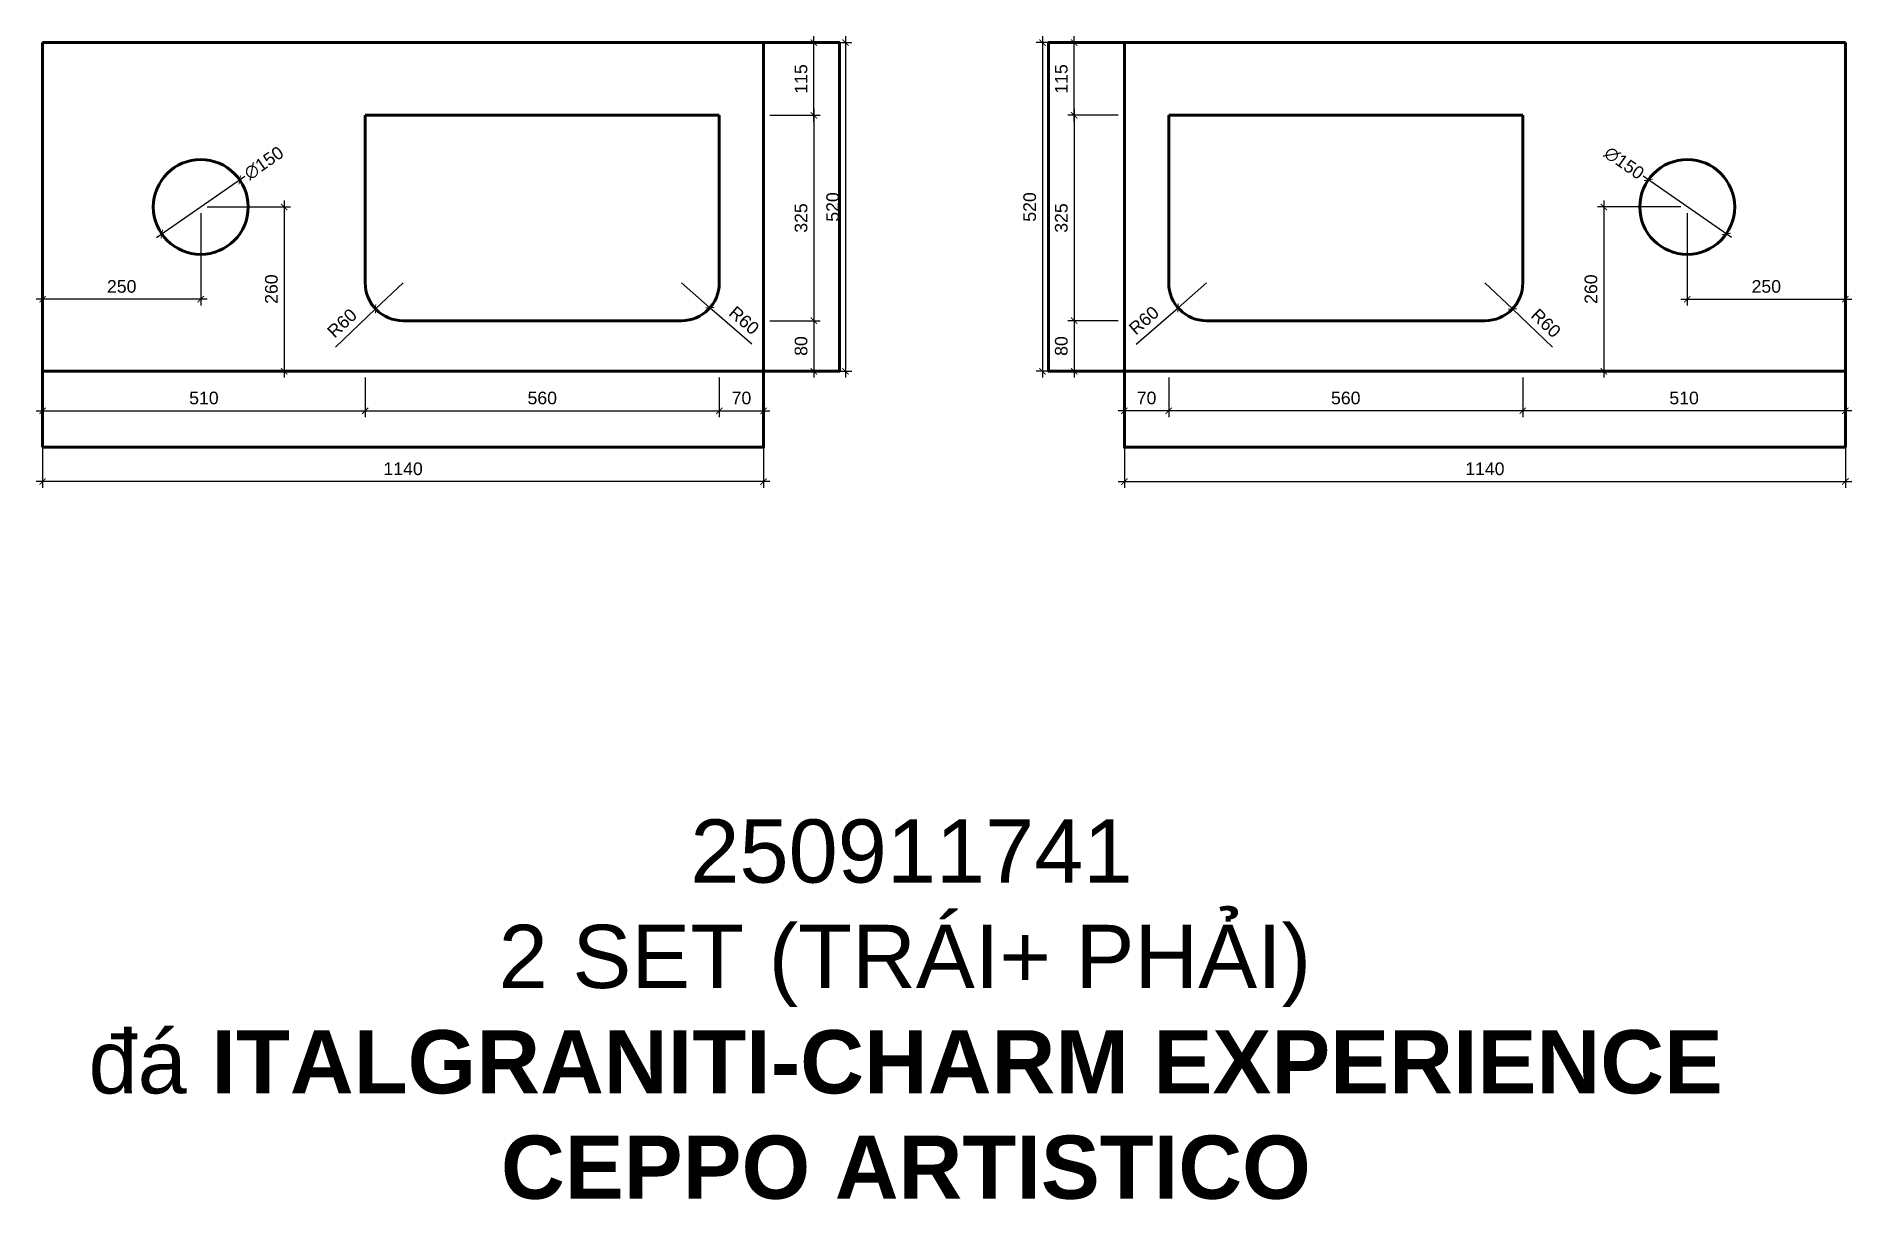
# Model space of a CAD drawing. Header units: millimetres. Extents: x 1256 to 4127, y 724 to 2564.
import ezdxf

# ---------------------------------------------------------------- set-up
doc = ezdxf.new("R2010")
doc.units = ezdxf.units.MM
doc.layers.get('DEFPOINTS').update_dxf_attribs({"color": 250})
doc.layers.add('AA Dim', color=7, linetype='Continuous', lineweight=9)
doc.layers.add('AA LINE', color=3, linetype='Continuous', lineweight=50)
doc.styles.add('Arial', font='arial.ttf')
doc.styles.get("Standard").update_dxf_attribs({"font": 'arial.ttf'})
doc.dimstyles.new('1.10AA', dxfattribs={"dimscale": 10, "dimtxt": 2, "dimasz": 1, "dimexe": 1, "dimexo": 1, "dimgap": 1, "dimtad": 1, "dimdec": 0, "dimtxsty": 'Arial', "dimblk": 'ARCHTICK', "dimcen": 1.5, "dimdle": 1, "dimclrd": 256, "dimclre": 256, "dimclrt": 7, "dimadec": 0, "dimazin": 0, "dimtfac": 1, "dimtdec": 0, "dimtix": 1, "dimtmove": 2, "dimatfit": 3, "dimldrblk": 'DOT', "dimfxl": 1, "dimarcsym": 0})

# ---------------------------------------------------------------- blocks, each defined once
blk = doc.blocks.new('_ArchTick')
at = {"color": 0, "linetype": 'ByBlock', "lineweight": 0, "const_width": 0.15}
blk.add_lwpolyline([(-0.5, -0.5), (0.5, 0.5)], dxfattribs=at)
blk = doc.blocks.new('*D30')
at = {"layer": 'AA Dim', "lineweight": -2}
for p, q in [((2485.8, 2429.4), (2485.8, 2564.4)), ((2416.3, 2554.4), (2495.8, 2554.4)), ((2416.3, 2439.4), (2495.8, 2439.4))]:
    blk.add_line(p, q, dxfattribs=at)
at = {"layer": 'DEFPOINTS', "color": 0}
for p in [(2406.3, 2554.4), (2485.8, 2554.4), (2406.3, 2439.4)]:
    blk.add_point(p, dxfattribs=at)
at = {"layer": 'AA Dim', "lineweight": -2, "xscale": 10, "yscale": 10, "zscale": 10}
for p, rotation in [((2485.8, 2554.4), 90), ((2485.8, 2439.4), 270)]:
    blk.add_blockref('_ArchTick', p, dxfattribs=dict(at, rotation=rotation))
at = {"layer": 'AA Dim', "color": 7, "insert": (2465.6, 2496.9), "char_height": 20, "attachment_point": 5, "rotation": 90, "style": 'Arial'}
blk.add_mtext('115', dxfattribs=at)
blk = doc.blocks.new('_Dot')
at = {"color": 0, "linetype": 'ByBlock', "lineweight": -2}
blk.add_line((-0.5, 0), (-1, 0), dxfattribs=at)
at = {"color": 0, "linetype": 'ByBlock', "const_width": 0.5}
blk.add_lwpolyline([(-0.25, 0, 1), (0.25, 0, 1)], format="xyb", close=True, dxfattribs=at)
blk = doc.blocks.new('*D31')
at = {"layer": 'AA Dim', "lineweight": -2}
for p, q in [((2485.8, 2449.4), (2485.8, 2104.4)), ((2416.3, 2439.4), (2495.8, 2439.4)), ((2416.3, 2114.4), (2495.8, 2114.4))]:
    blk.add_line(p, q, dxfattribs=at)
at = {"layer": 'DEFPOINTS', "color": 0}
for p in [(2406.3, 2439.4), (2406.3, 2114.4), (2485.8, 2114.4)]:
    blk.add_point(p, dxfattribs=at)
at = {"layer": 'AA Dim', "lineweight": -2, "xscale": 10, "yscale": 10, "zscale": 10}
for p, rotation in [((2485.8, 2439.4), 90), ((2485.8, 2114.4), 270)]:
    blk.add_blockref('_ArchTick', p, dxfattribs=dict(at, rotation=rotation))
at = {"layer": 'AA Dim', "color": 7, "insert": (2465.6, 2276.9), "char_height": 20, "attachment_point": 5, "rotation": 90, "style": 'Arial'}
blk.add_mtext('325', dxfattribs=at)
blk = doc.blocks.new('*D40')
at = {"layer": 'AA Dim', "lineweight": -2}
for p, q in [((2485.8, 2124.4), (2485.8, 2024.4)), ((2416.3, 2114.4), (2495.8, 2114.4)), ((2416.3, 2034.4), (2495.8, 2034.4))]:
    blk.add_line(p, q, dxfattribs=at)
at = {"layer": 'DEFPOINTS', "color": 0}
for p in [(2406.3, 2114.4), (2406.3, 2034.4), (2485.8, 2034.4)]:
    blk.add_point(p, dxfattribs=at)
at = {"layer": 'AA Dim', "lineweight": -2, "xscale": 10, "yscale": 10, "zscale": 10}
for p, rotation in [((2485.8, 2114.4), 90), ((2485.8, 2034.4), 270)]:
    blk.add_blockref('_ArchTick', p, dxfattribs=dict(at, rotation=rotation))
at = {"layer": 'AA Dim', "color": 7, "insert": (2465.6, 2074.4), "char_height": 20, "attachment_point": 5, "rotation": 90, "style": 'Arial'}
blk.add_mtext('80', dxfattribs=at)
blk = doc.blocks.new('*D32')
at = {"layer": 'AA Dim', "lineweight": -2}
for p in [(2276.3, 2174.4), (2387.7, 2077.4)]:
    blk.add_line(p, (2321.5, 2135), dxfattribs=at)
at = {"layer": 'DEFPOINTS', "color": 0}
for p in [(2276.3, 2174.4), (2321.5, 2135)]:
    blk.add_point(p, dxfattribs=at)
at = {"layer": 'AA Dim', "lineweight": -2, "xscale": 10, "yscale": 10, "zscale": 10, "rotation": 138.9451862290061}
blk.add_blockref('_ArchTick', (2321.5, 2135), dxfattribs=at)
at = {"layer": 'AA Dim', "color": 7, "insert": (2375.4, 2114.9), "char_height": 20, "attachment_point": 5, "rotation": 318.9452, "style": 'Arial'}
blk.add_mtext('R60', dxfattribs=at)
blk = doc.blocks.new('*D33')
at = {"layer": 'AA Dim', "lineweight": -2}
for p in [(1836.3, 2174.4), (1729.2, 2072.7)]:
    blk.add_line(p, (1792.8, 2133.1), dxfattribs=at)
at = {"layer": 'DEFPOINTS', "color": 0}
for p in [(1836.3, 2174.4), (1792.8, 2133.1)]:
    blk.add_point(p, dxfattribs=at)
at = {"layer": 'AA Dim', "lineweight": -2, "xscale": 10, "yscale": 10, "zscale": 10, "rotation": 43.53119928558552}
blk.add_blockref('_ArchTick', (1792.8, 2133.1), dxfattribs=at)
at = {"layer": 'AA Dim', "color": 7, "insert": (1739.8, 2110.6), "char_height": 20, "attachment_point": 5, "rotation": 43.5312, "style": 'Arial'}
blk.add_mtext('R60', dxfattribs=at)
blk = doc.blocks.new('*D41')
at = {"layer": 'AA Dim', "lineweight": -2}
for p, q in [((1266.3, 2024.4), (1266.3, 1961.9)), ((1776.3, 2024.4), (1776.3, 1961.9)), ((1256.3, 1971.9), (1786.3, 1971.9))]:
    blk.add_line(p, q, dxfattribs=at)
at = {"layer": 'DEFPOINTS', "color": 0}
for p in [(1266.3, 2034.4), (1776.3, 2034.4), (1776.3, 1971.9)]:
    blk.add_point(p, dxfattribs=at)
at = {"layer": 'AA Dim', "lineweight": -2, "xscale": 10, "yscale": 10, "zscale": 10, "rotation": 180}
blk.add_blockref('_ArchTick', (1266.3, 1971.9), dxfattribs=at)
at = {"layer": 'AA Dim', "lineweight": -2, "xscale": 10, "yscale": 10, "zscale": 10}
blk.add_blockref('_ArchTick', (1776.3, 1971.9), dxfattribs=at)
at = {"layer": 'AA Dim', "color": 7, "insert": (1521.3, 1992.1), "char_height": 20, "attachment_point": 5, "style": 'Arial'}
blk.add_mtext('510', dxfattribs=at)
blk = doc.blocks.new('*D42')
at = {"layer": 'AA Dim', "lineweight": -2}
for p, q in [((1776.3, 2024.4), (1776.3, 1961.9)), ((2336.3, 2024.4), (2336.3, 1961.9)), ((1766.3, 1971.9), (2346.3, 1971.9))]:
    blk.add_line(p, q, dxfattribs=at)
at = {"layer": 'DEFPOINTS', "color": 0}
for p in [(1776.3, 2034.4), (2336.3, 2034.4), (2336.3, 1971.9)]:
    blk.add_point(p, dxfattribs=at)
at = {"layer": 'AA Dim', "lineweight": -2, "xscale": 10, "yscale": 10, "zscale": 10, "rotation": 180}
blk.add_blockref('_ArchTick', (1776.3, 1971.9), dxfattribs=at)
at = {"layer": 'AA Dim', "lineweight": -2, "xscale": 10, "yscale": 10, "zscale": 10}
blk.add_blockref('_ArchTick', (2336.3, 1971.9), dxfattribs=at)
at = {"layer": 'AA Dim', "color": 7, "insert": (2056.3, 1992.1), "char_height": 20, "attachment_point": 5, "style": 'Arial'}
blk.add_mtext('560', dxfattribs=at)
blk = doc.blocks.new('*D43')
at = {"layer": 'AA Dim', "lineweight": -2}
for p, q in [((2336.3, 2024.4), (2336.3, 1961.9)), ((2406.3, 2024.4), (2406.3, 1961.9)), ((2326.3, 1971.9), (2416.3, 1971.9))]:
    blk.add_line(p, q, dxfattribs=at)
at = {"layer": 'DEFPOINTS', "color": 0}
for p in [(2336.3, 2034.4), (2406.3, 2034.4), (2406.3, 1971.9)]:
    blk.add_point(p, dxfattribs=at)
at = {"layer": 'AA Dim', "lineweight": -2, "xscale": 10, "yscale": 10, "zscale": 10, "rotation": 180}
blk.add_blockref('_ArchTick', (2336.3, 1971.9), dxfattribs=at)
at = {"layer": 'AA Dim', "lineweight": -2, "xscale": 10, "yscale": 10, "zscale": 10}
blk.add_blockref('_ArchTick', (2406.3, 1971.9), dxfattribs=at)
at = {"layer": 'AA Dim', "color": 7, "insert": (2371.3, 1992.1), "char_height": 20, "attachment_point": 5, "style": 'Arial'}
blk.add_mtext('70', dxfattribs=at)
blk = doc.blocks.new('*D44')
at = {"layer": 'AA Dim', "lineweight": -2}
for p, q in [((1266.3, 2024.4), (1266.3, 1849.9)), ((2406.3, 2024.4), (2406.3, 1849.9)), ((2416.3, 1859.9), (1256.3, 1859.9))]:
    blk.add_line(p, q, dxfattribs=at)
at = {"layer": 'DEFPOINTS', "color": 0}
for p in [(1266.3, 2034.4), (2406.3, 2034.4), (1266.3, 1859.9)]:
    blk.add_point(p, dxfattribs=at)
at = {"layer": 'AA Dim', "lineweight": -2, "xscale": 10, "yscale": 10, "zscale": 10, "rotation": 180}
blk.add_blockref('_ArchTick', (1266.3, 1859.9), dxfattribs=at)
at = {"layer": 'AA Dim', "lineweight": -2, "xscale": 10, "yscale": 10, "zscale": 10}
blk.add_blockref('_ArchTick', (2406.3, 1859.9), dxfattribs=at)
at = {"layer": 'AA Dim', "color": 7, "insert": (1836.3, 1880.1), "char_height": 20, "attachment_point": 5, "style": 'Arial'}
blk.add_mtext('1140', dxfattribs=at)
blk = doc.blocks.new('*D34')
at = {"layer": 'AA Dim', "lineweight": -2}
for p, q in [((2535.8, 2564.4), (2535.8, 2024.4)), ((2416.3, 2554.4), (2545.8, 2554.4)), ((2416.3, 2034.4), (2545.8, 2034.4))]:
    blk.add_line(p, q, dxfattribs=at)
at = {"layer": 'DEFPOINTS', "color": 0}
for p in [(2406.3, 2554.4), (2406.3, 2034.4), (2535.8, 2034.4)]:
    blk.add_point(p, dxfattribs=at)
at = {"layer": 'AA Dim', "lineweight": -2, "xscale": 10, "yscale": 10, "zscale": 10}
for p, rotation in [((2535.8, 2554.4), 90), ((2535.8, 2034.4), 270)]:
    blk.add_blockref('_ArchTick', p, dxfattribs=dict(at, rotation=rotation))
at = {"layer": 'AA Dim', "color": 7, "insert": (2515.6, 2294.4), "char_height": 20, "attachment_point": 5, "rotation": 90, "style": 'Arial'}
blk.add_mtext('520', dxfattribs=at)
blk = doc.blocks.new('*D45')
at = {"layer": 'AA Dim', "lineweight": -2}
blk.add_line((1446.5, 2245.9), (1586.1, 2342.9), dxfattribs=at)
at = {"layer": 'DEFPOINTS', "color": 0}
for p in [(1577.9, 2337.2), (1454.7, 2251.6)]:
    blk.add_point(p, dxfattribs=at)
at = {"layer": 'AA Dim', "lineweight": -2, "xscale": 10, "yscale": 10, "zscale": 10}
for p, rotation in [((1577.9, 2337.2), 34.79602627828163), ((1454.7, 2251.6), 214.7960262782816)]:
    blk.add_blockref('_ArchTick', p, dxfattribs=dict(at, rotation=rotation))
at = {"layer": 'AA Dim', "color": 7, "insert": (1616.2, 2363.8), "char_height": 20, "attachment_point": 5, "rotation": 34.796, "style": 'Arial'}
blk.add_mtext('∅150', dxfattribs=at)
blk = doc.blocks.new('*D46')
at = {"layer": 'AA Dim', "lineweight": -2}
for p, q in [((1648.3, 2304.4), (1648.3, 2024.4)), ((1526.3, 2294.4), (1658.3, 2294.4)), ((1526.3, 2034.4), (1658.3, 2034.4))]:
    blk.add_line(p, q, dxfattribs=at)
at = {"layer": 'DEFPOINTS', "color": 0}
for p in [(1516.3, 2294.4), (1516.3, 2034.4), (1648.3, 2034.4)]:
    blk.add_point(p, dxfattribs=at)
at = {"layer": 'AA Dim', "lineweight": -2, "xscale": 10, "yscale": 10, "zscale": 10}
for p, rotation in [((1648.3, 2294.4), 90), ((1648.3, 2034.4), 270)]:
    blk.add_blockref('_ArchTick', p, dxfattribs=dict(at, rotation=rotation))
at = {"layer": 'AA Dim', "color": 7, "insert": (1628.1, 2164.4), "char_height": 20, "attachment_point": 5, "rotation": 90, "style": 'Arial'}
blk.add_mtext('260', dxfattribs=at)
blk = doc.blocks.new('*D47')
at = {"layer": 'AA Dim', "lineweight": -2}
for p, q in [((1266.3, 2284.4), (1266.3, 2138.4)), ((1516.3, 2284.4), (1516.3, 2138.4)), ((1526.3, 2148.4), (1256.3, 2148.4))]:
    blk.add_line(p, q, dxfattribs=at)
at = {"layer": 'DEFPOINTS', "color": 0}
for p in [(1266.3, 2294.4), (1516.3, 2294.4), (1266.3, 2148.4)]:
    blk.add_point(p, dxfattribs=at)
at = {"layer": 'AA Dim', "lineweight": -2, "xscale": 10, "yscale": 10, "zscale": 10, "rotation": 180}
blk.add_blockref('_ArchTick', (1266.3, 2148.4), dxfattribs=at)
at = {"layer": 'AA Dim', "lineweight": -2, "xscale": 10, "yscale": 10, "zscale": 10}
blk.add_blockref('_ArchTick', (1516.3, 2148.4), dxfattribs=at)
at = {"layer": 'AA Dim', "color": 7, "insert": (1391.3, 2168.6), "char_height": 20, "attachment_point": 5, "style": 'Arial'}
blk.add_mtext('250', dxfattribs=at)
blk = doc.blocks.new('*D35')
at = {"layer": 'AA Dim', "lineweight": -2}
for p, q in [((2897.3, 2429.4), (2897.3, 2564.4)), ((2966.8, 2554.4), (2887.3, 2554.4)), ((2966.8, 2439.4), (2887.3, 2439.4))]:
    blk.add_line(p, q, dxfattribs=at)
at = {"layer": 'DEFPOINTS', "color": 0}
for p in [(2897.3, 2554.4), (2976.8, 2554.4), (2976.8, 2439.4)]:
    blk.add_point(p, dxfattribs=at)
at = {"layer": 'AA Dim', "lineweight": -2, "xscale": 10, "yscale": 10, "zscale": 10}
for p, rotation in [((2897.3, 2554.4), 90), ((2897.3, 2439.4), 270)]:
    blk.add_blockref('_ArchTick', p, dxfattribs=dict(at, rotation=rotation))
at = {"layer": 'AA Dim', "color": 7, "insert": (2877.1, 2496.9), "char_height": 20, "attachment_point": 5, "rotation": 90, "style": 'Arial'}
blk.add_mtext('115', dxfattribs=at)
blk = doc.blocks.new('*D36')
at = {"layer": 'AA Dim', "lineweight": -2}
for p, q in [((2897.3, 2449.4), (2897.3, 2104.4)), ((2966.8, 2439.4), (2887.3, 2439.4)), ((2966.8, 2114.4), (2887.3, 2114.4))]:
    blk.add_line(p, q, dxfattribs=at)
at = {"layer": 'DEFPOINTS', "color": 0}
for p in [(2976.8, 2439.4), (2897.3, 2114.4), (2976.8, 2114.4)]:
    blk.add_point(p, dxfattribs=at)
at = {"layer": 'AA Dim', "lineweight": -2, "xscale": 10, "yscale": 10, "zscale": 10}
for p, rotation in [((2897.3, 2439.4), 90), ((2897.3, 2114.4), 270)]:
    blk.add_blockref('_ArchTick', p, dxfattribs=dict(at, rotation=rotation))
at = {"layer": 'AA Dim', "color": 7, "insert": (2877.1, 2276.9), "char_height": 20, "attachment_point": 5, "rotation": 90, "style": 'Arial'}
blk.add_mtext('325', dxfattribs=at)
blk = doc.blocks.new('*D48')
at = {"layer": 'AA Dim', "lineweight": -2}
for p, q in [((2897.3, 2124.4), (2897.3, 2024.4)), ((2966.8, 2114.4), (2887.3, 2114.4)), ((2966.8, 2034.4), (2887.3, 2034.4))]:
    blk.add_line(p, q, dxfattribs=at)
at = {"layer": 'DEFPOINTS', "color": 0}
for p in [(2976.8, 2114.4), (2897.3, 2034.4), (2976.8, 2034.4)]:
    blk.add_point(p, dxfattribs=at)
at = {"layer": 'AA Dim', "lineweight": -2, "xscale": 10, "yscale": 10, "zscale": 10}
for p, rotation in [((2897.3, 2114.4), 90), ((2897.3, 2034.4), 270)]:
    blk.add_blockref('_ArchTick', p, dxfattribs=dict(at, rotation=rotation))
at = {"layer": 'AA Dim', "color": 7, "insert": (2877.1, 2074.4), "char_height": 20, "attachment_point": 5, "rotation": 90, "style": 'Arial'}
blk.add_mtext('80', dxfattribs=at)
blk = doc.blocks.new('*D37')
at = {"layer": 'AA Dim', "lineweight": -2}
for p in [(3106.8, 2174.4), (2995.4, 2077.4)]:
    blk.add_line(p, (3061.6, 2135), dxfattribs=at)
at = {"layer": 'DEFPOINTS', "color": 0}
for p in [(3106.8, 2174.4), (3061.6, 2135)]:
    blk.add_point(p, dxfattribs=at)
at = {"layer": 'AA Dim', "lineweight": -2, "xscale": 10, "yscale": 10, "zscale": 10, "rotation": 41.05481377092461}
blk.add_blockref('_ArchTick', (3061.6, 2135), dxfattribs=at)
at = {"layer": 'AA Dim', "color": 7, "insert": (3007.7, 2114.9), "char_height": 20, "attachment_point": 5, "rotation": 41.0548, "style": 'Arial'}
blk.add_mtext('R60', dxfattribs=at)
blk = doc.blocks.new('*D38')
at = {"layer": 'AA Dim', "lineweight": -2}
for p in [(3546.8, 2174.4), (3653.9, 2072.7)]:
    blk.add_line(p, (3590.3, 2133.1), dxfattribs=at)
at = {"layer": 'DEFPOINTS', "color": 0}
for p in [(3546.8, 2174.4), (3590.3, 2133.1)]:
    blk.add_point(p, dxfattribs=at)
at = {"layer": 'AA Dim', "lineweight": -2, "xscale": 10, "yscale": 10, "zscale": 10, "rotation": 136.468800714347}
blk.add_blockref('_ArchTick', (3590.3, 2133.1), dxfattribs=at)
at = {"layer": 'AA Dim', "color": 7, "insert": (3643.3, 2110.6), "char_height": 20, "attachment_point": 5, "rotation": 316.4688, "style": 'Arial'}
blk.add_mtext('R60', dxfattribs=at)
blk = doc.blocks.new('*D49')
at = {"layer": 'AA Dim', "lineweight": -2}
for p, q in [((3606.8, 2024.4), (3606.8, 1961.9)), ((4116.8, 2024.4), (4116.8, 1961.9)), ((4126.8, 1971.9), (3596.8, 1971.9))]:
    blk.add_line(p, q, dxfattribs=at)
at = {"layer": 'DEFPOINTS', "color": 0}
for p in [(3606.8, 2034.4), (4116.8, 2034.4), (3606.8, 1971.9)]:
    blk.add_point(p, dxfattribs=at)
at = {"layer": 'AA Dim', "lineweight": -2, "xscale": 10, "yscale": 10, "zscale": 10, "rotation": 180}
blk.add_blockref('_ArchTick', (3606.8, 1971.9), dxfattribs=at)
at = {"layer": 'AA Dim', "lineweight": -2, "xscale": 10, "yscale": 10, "zscale": 10}
blk.add_blockref('_ArchTick', (4116.8, 1971.9), dxfattribs=at)
at = {"layer": 'AA Dim', "color": 7, "insert": (3861.8, 1992.1), "char_height": 20, "attachment_point": 5, "style": 'Arial'}
blk.add_mtext('510', dxfattribs=at)
blk = doc.blocks.new('*D50')
at = {"layer": 'AA Dim', "lineweight": -2}
for p, q in [((3046.8, 2024.4), (3046.8, 1961.9)), ((3606.8, 2024.4), (3606.8, 1961.9)), ((3616.8, 1971.9), (3036.8, 1971.9))]:
    blk.add_line(p, q, dxfattribs=at)
at = {"layer": 'DEFPOINTS', "color": 0}
for p in [(3046.8, 2034.4), (3606.8, 2034.4), (3046.8, 1971.9)]:
    blk.add_point(p, dxfattribs=at)
at = {"layer": 'AA Dim', "lineweight": -2, "xscale": 10, "yscale": 10, "zscale": 10, "rotation": 180}
blk.add_blockref('_ArchTick', (3046.8, 1971.9), dxfattribs=at)
at = {"layer": 'AA Dim', "lineweight": -2, "xscale": 10, "yscale": 10, "zscale": 10}
blk.add_blockref('_ArchTick', (3606.8, 1971.9), dxfattribs=at)
at = {"layer": 'AA Dim', "color": 7, "insert": (3326.8, 1992.1), "char_height": 20, "attachment_point": 5, "style": 'Arial'}
blk.add_mtext('560', dxfattribs=at)
blk = doc.blocks.new('*D51')
at = {"layer": 'AA Dim', "lineweight": -2}
for p, q in [((2976.8, 2024.4), (2976.8, 1961.9)), ((3046.8, 2024.4), (3046.8, 1961.9)), ((3056.8, 1971.9), (2966.8, 1971.9))]:
    blk.add_line(p, q, dxfattribs=at)
at = {"layer": 'DEFPOINTS', "color": 0}
for p in [(2976.8, 2034.4), (3046.8, 2034.4), (2976.8, 1971.9)]:
    blk.add_point(p, dxfattribs=at)
at = {"layer": 'AA Dim', "lineweight": -2, "xscale": 10, "yscale": 10, "zscale": 10, "rotation": 180}
blk.add_blockref('_ArchTick', (2976.8, 1971.9), dxfattribs=at)
at = {"layer": 'AA Dim', "lineweight": -2, "xscale": 10, "yscale": 10, "zscale": 10}
blk.add_blockref('_ArchTick', (3046.8, 1971.9), dxfattribs=at)
at = {"layer": 'AA Dim', "color": 7, "insert": (3011.8, 1992.1), "char_height": 20, "attachment_point": 5, "style": 'Arial'}
blk.add_mtext('70', dxfattribs=at)
blk = doc.blocks.new('*D52')
at = {"layer": 'AA Dim', "lineweight": -2}
for p, q in [((2976.8, 2024.4), (2976.8, 1849.9)), ((4116.8, 2024.4), (4116.8, 1849.9)), ((2966.8, 1859.9), (4126.8, 1859.9))]:
    blk.add_line(p, q, dxfattribs=at)
at = {"layer": 'DEFPOINTS', "color": 0}
for p in [(2976.8, 2034.4), (4116.8, 2034.4), (4116.8, 1859.9)]:
    blk.add_point(p, dxfattribs=at)
at = {"layer": 'AA Dim', "lineweight": -2, "xscale": 10, "yscale": 10, "zscale": 10, "rotation": 180}
blk.add_blockref('_ArchTick', (2976.8, 1859.9), dxfattribs=at)
at = {"layer": 'AA Dim', "lineweight": -2, "xscale": 10, "yscale": 10, "zscale": 10}
blk.add_blockref('_ArchTick', (4116.8, 1859.9), dxfattribs=at)
at = {"layer": 'AA Dim', "color": 7, "insert": (3546.8, 1880.1), "char_height": 20, "attachment_point": 5, "style": 'Arial'}
blk.add_mtext('1140', dxfattribs=at)
blk = doc.blocks.new('*D39')
at = {"layer": 'AA Dim', "lineweight": -2}
for p, q in [((2847.3, 2564.4), (2847.3, 2024.4)), ((2966.8, 2554.4), (2837.3, 2554.4)), ((2966.8, 2034.4), (2837.3, 2034.4))]:
    blk.add_line(p, q, dxfattribs=at)
at = {"layer": 'DEFPOINTS', "color": 0}
for p in [(2976.8, 2554.4), (2847.3, 2034.4), (2976.8, 2034.4)]:
    blk.add_point(p, dxfattribs=at)
at = {"layer": 'AA Dim', "lineweight": -2, "xscale": 10, "yscale": 10, "zscale": 10}
for p, rotation in [((2847.3, 2554.4), 90), ((2847.3, 2034.4), 270)]:
    blk.add_blockref('_ArchTick', p, dxfattribs=dict(at, rotation=rotation))
at = {"layer": 'AA Dim', "color": 7, "insert": (2827.1, 2294.4), "char_height": 20, "attachment_point": 5, "rotation": 90, "style": 'Arial'}
blk.add_mtext('520', dxfattribs=at)
blk = doc.blocks.new('*D53')
at = {"layer": 'AA Dim', "lineweight": -2}
blk.add_line((3936.6, 2245.9), (3797, 2342.9), dxfattribs=at)
at = {"layer": 'DEFPOINTS', "color": 0}
for p in [(3805.2, 2337.2), (3928.4, 2251.6)]:
    blk.add_point(p, dxfattribs=at)
at = {"layer": 'AA Dim', "lineweight": -2, "xscale": 10, "yscale": 10, "zscale": 10}
for p, rotation in [((3805.2, 2337.2), 145.2039737217309), ((3928.4, 2251.6), 325.2039737217309)]:
    blk.add_blockref('_ArchTick', p, dxfattribs=dict(at, rotation=rotation))
at = {"layer": 'AA Dim', "color": 7, "insert": (3766.9, 2363.8), "char_height": 20, "attachment_point": 5, "rotation": 325.204, "style": 'Arial'}
blk.add_mtext('∅150', dxfattribs=at)
blk = doc.blocks.new('*D54')
at = {"layer": 'AA Dim', "lineweight": -2}
for p, q in [((3734.8, 2304.4), (3734.8, 2024.4)), ((3856.8, 2294.4), (3724.8, 2294.4)), ((3856.8, 2034.4), (3724.8, 2034.4))]:
    blk.add_line(p, q, dxfattribs=at)
at = {"layer": 'DEFPOINTS', "color": 0}
for p in [(3866.8, 2294.4), (3734.8, 2034.4), (3866.8, 2034.4)]:
    blk.add_point(p, dxfattribs=at)
at = {"layer": 'AA Dim', "lineweight": -2, "xscale": 10, "yscale": 10, "zscale": 10}
for p, rotation in [((3734.8, 2294.4), 90), ((3734.8, 2034.4), 270)]:
    blk.add_blockref('_ArchTick', p, dxfattribs=dict(at, rotation=rotation))
at = {"layer": 'AA Dim', "color": 7, "insert": (3714.6, 2164.4), "char_height": 20, "attachment_point": 5, "rotation": 90, "style": 'Arial'}
blk.add_mtext('260', dxfattribs=at)
blk = doc.blocks.new('*D55')
at = {"layer": 'AA Dim', "lineweight": -2}
for p, q in [((3866.8, 2284.4), (3866.8, 2138.4)), ((4116.8, 2284.4), (4116.8, 2138.4)), ((3856.8, 2148.4), (4126.8, 2148.4))]:
    blk.add_line(p, q, dxfattribs=at)
at = {"layer": 'DEFPOINTS', "color": 0}
for p in [(3866.8, 2294.4), (4116.8, 2294.4), (4116.8, 2148.4)]:
    blk.add_point(p, dxfattribs=at)
at = {"layer": 'AA Dim', "lineweight": -2, "xscale": 10, "yscale": 10, "zscale": 10, "rotation": 180}
blk.add_blockref('_ArchTick', (3866.8, 2148.4), dxfattribs=at)
at = {"layer": 'AA Dim', "lineweight": -2, "xscale": 10, "yscale": 10, "zscale": 10}
blk.add_blockref('_ArchTick', (4116.8, 2148.4), dxfattribs=at)
at = {"layer": 'AA Dim', "color": 7, "insert": (3991.8, 2168.6), "char_height": 20, "attachment_point": 5, "style": 'Arial'}
blk.add_mtext('250', dxfattribs=at)

msp = doc.modelspace()

# ---------------------------------------------------------------- linework, layer by layer
at = {"layer": 'AA LINE', "linetype": 'Continuous', "lineweight": 60}
for p, q in [((2406.3, 2554.4), (1266.3, 2554.4)), ((1266.3, 2554.4), (1266.3, 2034.4)), ((2406.3, 2034.4), (2406.3, 2554.4)), ((2976.8, 2034.4), (2976.8, 2554.4)), ((2976.8, 2554.4), (4116.8, 2554.4)), ((4116.8, 2554.4), (4116.8, 2034.4)), ((2336.3, 2439.4), (1776.3, 2439.4)), ((1776.3, 2439.4), (1776.3, 2174.4)), ((2336.3, 2439.4), (2336.3, 2174.4)), ((3046.8, 2439.4), (3606.8, 2439.4)), ((3046.8, 2439.4), (3046.8, 2174.4)), ((3606.8, 2439.4), (3606.8, 2174.4)), ((1836.3, 2114.4), (2276.3, 2114.4)), ((3546.8, 2114.4), (3106.8, 2114.4)), ((1266.3, 2034.4), (2406.3, 2034.4)), ((4116.8, 2034.4), (2976.8, 2034.4))]:
    msp.add_line(p, q, dxfattribs=at)
for points in [[(2406.3, 2034.4), (2526.3, 2034.4), (2526.3, 2554.4), (2406.3, 2554.4)], [(2976.8, 2034.4), (2856.8, 2034.4), (2856.8, 2554.4), (2976.8, 2554.4)], [(1266.3, 1914.4), (2406.3, 1914.4), (2406.3, 2034.4), (1266.3, 2034.4)], [(4116.8, 1914.4), (2976.8, 1914.4), (2976.8, 2034.4), (4116.8, 2034.4)]]:
    msp.add_lwpolyline(points, close=True, dxfattribs=at)
for centre in [(1516.3, 2294.4), (3866.8, 2294.4)]:
    msp.add_circle(centre, 75, dxfattribs=at)
for centre, start, end in [((1836.3, 2174.4), 180, 270), ((2276.3, 2174.4), 270, 0), ((3106.8, 2174.4), 180, 270), ((3546.8, 2174.4), 270, 0)]:
    msp.add_arc(centre, 60, start, end, dxfattribs=at)

# ---------------------------------------------------------------- texts
at = {"insert": (1240.9, 1325.5), "char_height": 100, "attachment_point": 1}
msp.add_mtext_dynamic_manual_height_columns('{\\W9.01494;   }250911741\\P{\\W9.61863;  }2 SET (TRÁI+ PHẢI)\\P{\\W2.524609; }đá {\\fArial|b1|i0|c0|p34;ITALGRANITI-CHARM EXPERIENCE\\P\\W9.66433;  \\W1;CEPPO ARTISTICO}', width=2768.895, gutter_width=12.5, heights=[0], dxfattribs=at)

# ---------------------------------------------------------------- dimensions: what is measured, and where the dimension line sits
at = {"layer": 'AA Dim'}
for base, p1, p2, angle, picture, middle in [((2485.8, 2554.4), (2406.3, 2439.4), (2406.3, 2554.4), 90, '*D30', (2465.6, 2496.9)), ((2535.8, 2034.4), (2406.3, 2554.4), (2406.3, 2034.4), 90, '*D34', (2515.6, 2294.4)), ((2847.3, 2034.4), (2976.8, 2554.4), (2976.8, 2034.4), 90, '*D39', (2827.1, 2294.4)), ((2897.3, 2554.4), (2976.8, 2439.4), (2976.8, 2554.4), 90, '*D35', (2877.1, 2496.9)), ((2485.8, 2114.4), (2406.3, 2439.4), (2406.3, 2114.4), 90, '*D31', (2465.6, 2276.9)), ((2897.3, 2114.4), (2976.8, 2439.4), (2976.8, 2114.4), 90, '*D36', (2877.1, 2276.9)), ((1648.3, 2034.4), (1516.3, 2294.4), (1516.3, 2034.4), 90, '*D46', (1628.1, 2164.4)), ((3734.8, 2034.4), (3866.8, 2294.4), (3866.8, 2034.4), 90, '*D54', (3714.6, 2164.4)), ((4116.8, 2148.4), (3866.8, 2294.4), (4116.8, 2294.4), 180, '*D55', (3991.8, 2168.6)), ((2485.8, 2034.4), (2406.3, 2114.4), (2406.3, 2034.4), 90, '*D40', (2465.6, 2074.4)), ((2897.3, 2034.4), (2976.8, 2114.4), (2976.8, 2034.4), 90, '*D48', (2877.1, 2074.4)), ((2976.8, 1971.9), (3046.8, 2034.4), (2976.8, 2034.4), 180, '*D51', (3011.8, 1992.1)), ((4116.8, 1859.9), (2976.8, 2034.4), (4116.8, 2034.4), 180, '*D52', (3546.8, 1880.1)), ((3046.8, 1971.9), (3606.8, 2034.4), (3046.8, 2034.4), 180, '*D50', (3326.8, 1992.1)), ((3606.8, 1971.9), (4116.8, 2034.4), (3606.8, 2034.4), 180, '*D49', (3861.8, 1992.1))]:
    dim = msp.add_linear_dim(base=base, p1=p1, p2=p2, angle=angle, dimstyle='1.10AA', dxfattribs=at)
    dim.commit()
    dim.dimension.update_dxf_attribs({"geometry": picture, "text_midpoint": middle})
for p1, p2, picture, middle in [((1454.7, 2251.6), (1577.9, 2337.2), '*D45', (1616.2, 2363.8)), ((3928.4, 2251.6), (3805.2, 2337.2), '*D53', (3766.9, 2363.8))]:
    dim = msp.add_diameter_dim_2p(p1=p1, p2=p2, dimstyle='1.10AA', dxfattribs=at)
    dim.commit()
    dim.dimension.update_dxf_attribs({"geometry": picture, "text_midpoint": middle, "dimtype": 163})
for base, p1, p2, picture, middle in [((1266.3, 2148.4), (1516.3, 2294.4), (1266.3, 2294.4), '*D47', (1391.3, 2168.6)), ((1776.3, 1971.9), (1266.3, 2034.4), (1776.3, 2034.4), '*D41', (1521.3, 1992.1)), ((1266.3, 1859.9), (2406.3, 2034.4), (1266.3, 2034.4), '*D44', (1836.3, 1880.1)), ((2336.3, 1971.9), (1776.3, 2034.4), (2336.3, 2034.4), '*D42', (2056.3, 1992.1)), ((2406.3, 1971.9), (2336.3, 2034.4), (2406.3, 2034.4), '*D43', (2371.3, 1992.1))]:
    dim = msp.add_linear_dim(base=base, p1=p1, p2=p2, dimstyle='1.10AA', dxfattribs=at)
    dim.commit()
    dim.dimension.update_dxf_attribs({"geometry": picture, "text_midpoint": middle})
for center, mpoint, picture, middle in [((1836.3, 2174.4), (1792.8, 2133.1), '*D33', (1739.8, 2110.6)), ((2276.3, 2174.4), (2321.5, 2135), '*D32', (2375.4, 2114.9)), ((3106.8, 2174.4), (3061.6, 2135), '*D37', (3007.7, 2114.9)), ((3546.8, 2174.4), (3590.3, 2133.1), '*D38', (3643.3, 2110.6))]:
    dim = msp.add_radius_dim(center=center, mpoint=mpoint, dimstyle='1.10AA', dxfattribs=at)
    dim.commit()
    dim.dimension.update_dxf_attribs({"geometry": picture, "text_midpoint": middle})

doc.saveas('drawing.dxf')
